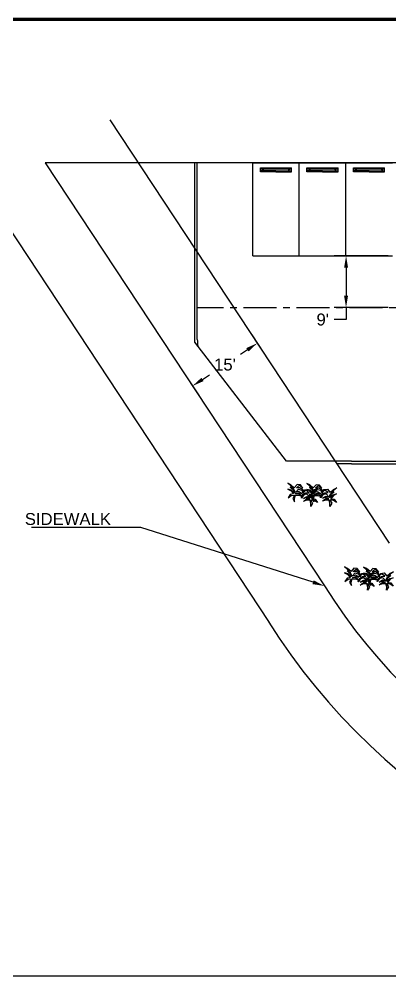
# Paper-space layout 'Layout1' of a CAD drawing. Header units: inches. Extents: x 0 to 35.9, y 0 to 23.6.
# Drawn here: x 7.69 to 13.27, y 9.11 to 23.61 of the extents above; entities that cross this region are included whole.
import ezdxf
from ezdxf import colors
from ezdxf.entities.mleader import LeaderData, LeaderLine
from ezdxf.math import Vec2, Vec3

# ---------------------------------------------------------------- set-up
doc = ezdxf.new("R2010")
doc.units = ezdxf.units.IN
doc.header["$MEASUREMENT"] = 0
doc.linetypes.add('CENTERX2', pattern=[0.8, 0.5, -0.1, 0.1, -0.1])
doc.layers.get('0').update_dxf_attribs({"lineweight": 30})
for name, color, linetype in [('15 ft check', 10, 'Continuous'), ('BLOCK TEXT', 7, 'Continuous'), ('REGULAR PARKING', 90, 'Continuous'), ('STREET', 12, 'CENTERX2')]:
    doc.layers.add(name, color=color, linetype=linetype)
doc.styles.get("Standard").update_dxf_attribs({"font": 'arial.ttf'})
doc.dimstyles.get("Standard").update_dxf_attribs({"dimtxt": 0.18, "dimasz": 0.18, "dimexe": 0.18, "dimexo": 0.0625, "dimgap": 0.09, "dimtad": 0, "dimtih": 1, "dimtoh": 1, "dimdec": 4, "dimzin": 0, "dimdsep": 46, "dimtxsty": 'Standard', "dimcen": 0.09, "dimadec": 0, "dimazin": 0, "dimtfac": 1, "dimtdec": 4, "dimtofl": 0, "dimtmove": 0, "dimatfit": 3, "dimfxl": 1, "dimtolj": 1, "dimtzin": 0, "dimarcsym": 0})

# ---------------------------------------------------------------- blocks, each defined once
blk = doc.blocks.new('TITLEBLOCK ARCHD24X36')
blk.add_line((35.909, 9.514), (0.031, 9.514))
at = {"ltscale": 0.125}
blk.add_lwpolyline([(0.031, 23.944), (35.909, 23.944), (35.909, 9.514), (0.031, 9.514)], close=True, dxfattribs=at)
at = {"layer": 'BLOCK TEXT', "linetype": 'ByBlock', "lineweight": 100}
blk.add_lwpolyline([(0.031, 2.691), (0.031, 23.944), (35.909, 23.944), (35.909, 2.691)], close=True, dxfattribs=at)
blk = doc.blocks.new('*D18')
at = {"color": 0, "lineweight": -2, "ltscale": 0.125, "transparency": 16777216}
for p, q in [((11.194, 18.847), (11.375, 18.572)), ((11.126, 18.624), (11.022, 18.555)), ((10.217, 18.202), (10.399, 17.928)), ((10.45, 18.177), (10.554, 18.246))]:
    blk.add_line(p, q, dxfattribs=at)
at = {"color": 0, "ltscale": 0.125, "transparency": 16777216}
for points in [[(11.11, 18.649), (11.143, 18.598), (11.276, 18.723)], [(10.433, 18.202), (10.466, 18.152), (10.299, 18.078)]]:
    blk.add_solid(points, dxfattribs=at)
at = {"layer": 'Defpoints', "color": 0, "ltscale": 0.125, "transparency": 16777216}
for p in [(11.16, 18.899), (10.183, 18.254), (10.299, 18.078)]:
    blk.add_point(p, dxfattribs=at)
at = {"color": 0, "ltscale": 0.125, "transparency": 16777216, "insert": (10.788, 18.4), "char_height": 0.18, "attachment_point": 5}
blk.add_mtext("\\A1;15'", dxfattribs=at)
blk = doc.blocks.new('Plant 021')
for points in [[(123, 235), (102, 287), (43, 318), (96, 272), (111, 219), (62, 272), (3, 284), (56, 260), (96, 207), (43, 201), (6, 145), (59, 182), (114, 186), (83, 133), (114, 81), (111, 133), (127, 186), (182, 186), (235, 167), (182, 210), (130, 207), (182, 226), (235, 213), (179, 247), (127, 232), (176, 284), (228, 272), (265, 219), (253, 272), (198, 306), (142, 309), (194, 349), (250, 303), (210, 355), (154, 361), (108, 309), (52, 358), (0, 383), (52, 340), (99, 287)], [(435, 232), (414, 284), (355, 315), (407, 269), (423, 216), (373, 269), (315, 281), (367, 256), (407, 204), (355, 198), (318, 142), (370, 179), (426, 182), (395, 130), (426, 78), (423, 130), (438, 182), (494, 182), (546, 164), (494, 207), (441, 204), (494, 223), (546, 210), (491, 244), (438, 229), (488, 281), (540, 269), (577, 216), (565, 269), (509, 303), (454, 306), (506, 346), (562, 300), (522, 352), (466, 358), (420, 306), (364, 355), (312, 380), (364, 337), (410, 284)], [(369, 154), (391, 207), (449, 237), (397, 191), (381, 139), (431, 191), (489, 204), (437, 179), (397, 126), (449, 120), (486, 65), (434, 102), (378, 105), (409, 52), (378, 0), (381, 52), (366, 105), (310, 105), (258, 86), (310, 130), (363, 126), (310, 145), (258, 133), (313, 167), (366, 151), (316, 204), (264, 191), (227, 139), (239, 191), (295, 225), (350, 228), (298, 268), (242, 222), (283, 274), (338, 281), (384, 228), (440, 278), (492, 302), (440, 259), (394, 207)], [(681, 157), (702, 210), (761, 241), (708, 194), (693, 142), (742, 194), (801, 207), (749, 182), (708, 130), (761, 123), (798, 68), (745, 105), (690, 108), (721, 56), (690, 3), (693, 56), (678, 108), (622, 108), (570, 89), (622, 133), (674, 130), (622, 148), (570, 136), (625, 170), (678, 154), (628, 207), (576, 194), (539, 142), (551, 194), (607, 228), (662, 231), (610, 271), (554, 225), (594, 278), (650, 284), (696, 231), (752, 281), (804, 305), (752, 262), (705, 210)]]:
    blk.add_lwpolyline(points)
blk = doc.blocks.new('*D27')
at = {"color": 0, "lineweight": -2, "ltscale": 0.125, "transparency": 16777216}
for p, q in [((13.251, 20.04), (12.435, 20.04)), ((12.615, 19.86), (12.615, 19.439)), ((13.251, 19.259), (12.435, 19.259)), ((12.615, 19.259), (12.615, 19.079)), ((12.615, 19.079), (12.435, 19.079))]:
    blk.add_line(p, q, dxfattribs=at)
at = {"color": 0, "ltscale": 0.125, "transparency": 16777216}
for points in [[(12.585, 19.86), (12.645, 19.86), (12.615, 20.04)], [(12.585, 19.439), (12.645, 19.439), (12.615, 19.259)]]:
    blk.add_solid(points, dxfattribs=at)
at = {"layer": 'Defpoints', "color": 0, "ltscale": 0.125, "transparency": 16777216}
for p in [(13.313, 20.04), (12.615, 19.259), (13.313, 19.259)]:
    blk.add_point(p, dxfattribs=at)
at = {"color": 0, "ltscale": 0.125, "transparency": 16777216, "insert": (12.263, 19.079), "char_height": 0.18, "attachment_point": 5}
blk.add_mtext("\\A1;9'", dxfattribs=at)

psp = doc.layouts.get("Layout1")

# ---------------------------------------------------------------- linework, layer by layer
at = {"color": 7}
for p, q in [((18.15119, 21.44482), (8.0768, 21.44482)), ((8.0768, 21.44482), (12.28932, 15.06333)), ((10.33163, 18.74049), (10.33163, 21.44482)), ((10.37146, 18.78032), (10.37146, 21.44482)), ((11.32334, 21.30826), (11.32334, 21.36679)), ((11.32334, 21.36679), (11.79154, 21.36679)), ((11.32334, 21.36516), (11.79154, 21.36516)), ((11.32334, 21.35216), (11.79154, 21.35216)), ((11.55744, 21.32289), (11.32334, 21.32289)), ((11.55744, 21.32289), (11.79154, 21.32289)), ((11.79154, 21.30826), (11.79154, 21.36679)), ((12.02564, 21.30826), (12.02564, 21.36679)), ((12.02564, 21.36679), (12.49384, 21.36679)), ((12.02564, 21.36516), (12.49384, 21.36516)), ((12.02564, 21.35216), (12.49384, 21.35216)), ((12.25974, 21.32289), (12.02564, 21.32289)), ((12.25974, 21.32289), (12.49384, 21.32289)), ((12.49384, 21.30826), (12.49384, 21.36679)), ((12.72793, 21.30826), (12.72793, 21.36679)), ((12.72793, 21.36679), (13.19613, 21.36679)), ((12.72793, 21.36516), (13.19613, 21.36516)), ((12.72793, 21.35216), (13.19613, 21.35216)), ((12.96203, 21.32289), (12.72793, 21.32289)), ((12.96203, 21.32289), (13.19613, 21.32289)), ((13.19613, 21.30826), (13.19613, 21.36679)), ((11.55744, 21.30989), (11.32334, 21.30989)), ((11.55744, 21.30826), (11.32334, 21.30826)), ((11.55744, 21.30989), (11.79154, 21.30989)), ((11.55744, 21.30826), (11.79154, 21.30826)), ((12.25974, 21.30989), (12.02564, 21.30989)), ((12.25974, 21.30826), (12.02564, 21.30826)), ((12.25974, 21.30989), (12.49384, 21.30989)), ((12.25974, 21.30826), (12.49384, 21.30826)), ((12.96203, 21.30989), (12.72793, 21.30989)), ((12.96203, 21.30826), (12.72793, 21.30826)), ((12.96203, 21.30989), (13.19613, 21.30989)), ((12.96203, 21.30826), (13.19613, 21.30826)), ((7.24224, 20.89391), (11.45475, 14.51242)), ((11.71563, 16.94321), (10.33163, 18.74049)), ((12.69619, 16.94321), (11.71563, 16.94321)), ((12.69619, 16.90351), (12.47711, 16.90351)), ((12.65636, 16.94979), (12.65636, 16.95094)), ((12.69619, 16.94321), (13.68392, 16.94321)), ((12.69619, 16.90351), (13.68392, 16.90351))]:
    psp.add_line(p, q, dxfattribs=at)
for centre in [(11.36236, 21.33752), (11.75252, 21.33752), (12.06465, 21.33752), (12.45482, 21.33752), (12.76695, 21.33752), (13.15712, 21.33752)]:
    psp.add_circle(centre, 0.00325, dxfattribs=at)
for centre, radius, start, end in [((10.98922, 18.78032), 0.61776, 180, 189.57148), ((19.55418, 19.60072), 8.5654, 211.987556, 269.82042), ((19.55418, 19.60072), 9.5654, 211.987556, 269.82042)]:
    psp.add_arc(centre, radius, start, end, dxfattribs=at)
at = {"layer": '15 ft check', "color": 7}
psp.add_line((9.05366, 22.08966), (13.26617, 15.70817), dxfattribs=at)
at = {"layer": 'REGULAR PARKING', "color": 7}
for p, q in [((11.20629, 20.04023), (11.20629, 21.44482)), ((11.20629, 21.44482), (11.90859, 21.44482)), ((11.90859, 20.04023), (11.90859, 21.44482)), ((11.90859, 21.44482), (12.61089, 21.44482)), ((11.90859, 20.04023), (11.90859, 21.44482)), ((12.61089, 20.04023), (12.61089, 21.44482)), ((12.61089, 20.04023), (12.61089, 21.44482)), ((12.61089, 21.44482), (13.31318, 21.44482)), ((11.20629, 20.04023), (11.90859, 20.04023)), ((11.90859, 20.04023), (12.61089, 20.04023)), ((12.61089, 20.04023), (13.31318, 20.04023))]:
    psp.add_line(p, q, dxfattribs=at)
at = {"layer": 'STREET', "color": 7}
psp.add_line((21.16602, 19.25868), (10.37146, 19.25868), dxfattribs=at)

# ---------------------------------------------------------------- block references
psp.add_blockref('TITLEBLOCK ARCHD24X36', (-0.01138, -0.33537))
at = {"xscale": 0.0009208986107296592, "yscale": 0.0009208986107296592, "zscale": 0.0009208986107296592}
for p in [(11.73414, 16.2588), (12.58992, 14.99645)]:
    psp.add_blockref('Plant 021', p, dxfattribs=at)

# ---------------------------------------------------------------- dimensions: what is measured, and where the dimension line sits
at = {"ltscale": 0.125}
dim = psp.add_linear_dim(base=(12.61543, 19.25868), p1=(13.31318, 20.04023), p2=(13.31318, 19.25868), angle=90, text="9'", dimstyle='Standard', dxfattribs=at)
dim.commit()
dim.dimension.update_dxf_attribs({"geometry": '*D27', "text_midpoint": (12.26261, 19.07868)})
dim = psp.add_aligned_dim(p1=(11.15992, 18.89891), p2=(10.18306, 18.25408), distance=0.21117, text="15'", dimstyle='Standard', dxfattribs=at)
dim.commit()
dim.dimension.update_dxf_attribs({"geometry": '*D18', "text_midpoint": (10.78782, 18.40026)})

# ---------------------------------------------------------------- leaders
ml = psp.add_multileader_mtext('Standard', dxfattribs=at)
ml.set_content('SIDEWALK', color=256)
ml.set_leader_properties()
ml.build(insert=Vec2(0, 0))
ml.multileader.update_dxf_attribs({"text_right_attachment_type": 6, "dogleg_length": 0.36, "arrow_head_size": 0.18})
ctx = ml.context
ctx.base_point, ctx.char_height, ctx.arrow_head_size, ctx.landing_gap_size, ctx.plane_origin = Vec3(7.6914, 16.07045), 0.18, 0.18, 0.09, Vec3(12.28932, 15.06333)
ctx.right_attachment, ctx.text_align_type = 6, 2
notes = []
notes.append((ctx, [(0, (1, 1, 0), (9.51914, 15.94598), (-1, 0), 0.36, [(0, [(12.28932, 15.06333)], 0, [])])]))
ctx.mtext.insert, ctx.mtext.alignment, ctx.mtext.flow_direction = Vec3(9.06914, 16.16198), 3, 5
for ctx, leaders in notes:
    for number, flags, end, landing, length, lines in leaders:
        leader = LeaderData()
        leader.index, (leader.has_last_leader_line, leader.has_dogleg_vector, leader.attachment_direction) = number, flags
        leader.last_leader_point, leader.dogleg_vector, leader.dogleg_length = Vec3(end), Vec3(landing), length
        for number, points, colour, breaks in lines:
            line = LeaderLine()
            line.index, line.vertices, line.color, line.breaks = number, Vec3.list(points), colors.encode_raw_color(colour), breaks
            leader.lines.append(line)
        ctx.leaders.append(leader)

doc.saveas('drawing.dxf')
